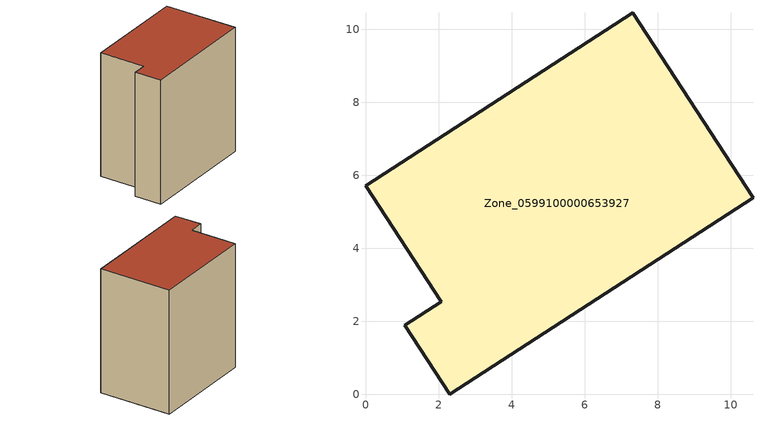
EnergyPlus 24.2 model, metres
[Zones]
Zone_0599100000653927
 floor ground (C_G): 1.08,1.89 2.08,2.54 0,5.71 7.33,10.45 10.61,5.38 2.31,0 z0
 wall outside (C_F): 2.08,2.54 1.08,1.89 2.31,0 10.61,5.38 7.33,10.45 0,5.71 2.08,2.54 z0:10.28
 roof outside (C_R): 7.33,10.45 0,5.71 2.08,2.54 1.08,1.89 2.31,0 10.61,5.38 z10.28
[BUILDING]
Pand.0599100000653927: North Axis=0; Terrain=City; Loads Convergence Tolerance Value=0.04; Temperature Convergence Tolerance Value=0.4; Solar Distribution=FullExterior; Maximum Number of Warmup Days=25; Minimum Number of Warmup Days=1
[Site:Location]
Rotterdam.The.Hague.AP_ZH_NLD Design_Conditions: Latitude=51.96; Longitude=4.45; Time Zone=1; Elevation=-4.5
[SITE:GROUNDTEMPERATURE:BUILDINGSURFACE]
18, 18, 18, 18, 18, 18, 18, 18, 18, 18, 18, 18
[MATERIAL] Thermal Absorptance=0.9; Solar Absorptance=0.7; Visible Absorptance=0.7
Name | Roughness | Thickness | Conductivity | Density | Specific Heat
G.TI.1946 | MediumSmooth | 0.15 | 1 | 540 | 1210
F.TI.1946 | Rough | 0.3 | 0.857143 | 1920 | 840
R.TI.1946 | MediumRough | 0.2 | 0.1 | 1500 | 1000
[CONSTRUCTION]
C_G: G.TI.1946
C_F: F.TI.1946
C_R: R.TI.1946
[ZONE]
Zone_0599100000653927: Type=1; Multiplier=1; Ceiling Height=Autocalculate; Volume=Autocalculate; Floor Area=autocalculate; Part of Total Floor Area=Yes
[ZONEINFILTRATION:DESIGNFLOWRATE]
Infil_Zone_0599100000653927: Zone or ZoneList or Space or SpaceList=Zone_0599100000653927; Schedule=AlwaysOn; Design Flow Rate Calculation Method=Flow/Area; Flow Rate per Floor Area=0.003; Constant Term Coefficient=1; Temperature Term Coefficient=0; Velocity Term Coefficient=0; Velocity Squared Term Coefficient=0
[HVACTEMPLATE:ZONE:IDEALLOADSAIRSYSTEM]
Zone_0599100000653927: Maximum Heating Supply Air Temperature=50; Minimum Cooling Supply Air Temperature=13; Maximum Heating Supply Air Humidity Ratio=0.0156; Minimum Cooling Supply Air Humidity Ratio=0.0077; Heating Limit=NoLimit; Cooling Limit=NoLimit; Dehumidification Control Type=ConstantSensibleHeatRatio; Cooling Sensible Heat Ratio=0.7; Dehumidification Setpoint=60; Humidification Control Type=None; Humidification Setpoint=30; Outdoor Air Method=None; Outdoor Air Flow Rate per Person=0.00944; Outdoor Air Flow Rate per Zone Floor Area=0; Outdoor Air Flow Rate per Zone=0; Demand Controlled Ventilation Type=None; Outdoor Air Economizer Type=NoEconomizer; Heat Recovery Type=None; Sensible Heat Recovery Effectiveness=0.7; Latent Heat Recovery Effectiveness=0.65
[ZONECONTROL:THERMOSTAT]
ThermostatControl_Zone_0599100000653927: Zone or ZoneList=Zone_0599100000653927; Control Type Schedule=DualSetpointControlType; Control 1=Thermostat_Zone_0599100000653927; Temperature Difference Between Cutout And Setpoint=0
[THERMOSTATSETPOINT:DUALSETPOINT]
Thermostat_Zone_0599100000653927: Heating Setpoint Temperature Schedule=HeatingSetpoint_Zone_0599100000653927; Cooling Setpoint Temperature Schedule=CoolingSetpoint_Zone_0599100000653927
[SCHEDULE:COMPACT]
HeatingSetpoint_Zone_0599100000653927: Through: 12/31, For: AllDays, Until: 24:00, 21
CoolingSetpoint_Zone_0599100000653927: Through: 12/31, For: AllDays, Until: 24:00, 24
DualSetpointControlType: Through: 12/31, For: AllDays, Until: 24:00, 4
AlwaysOn: Through: 12/31, For: AllDays, Until: 24:00, 1
